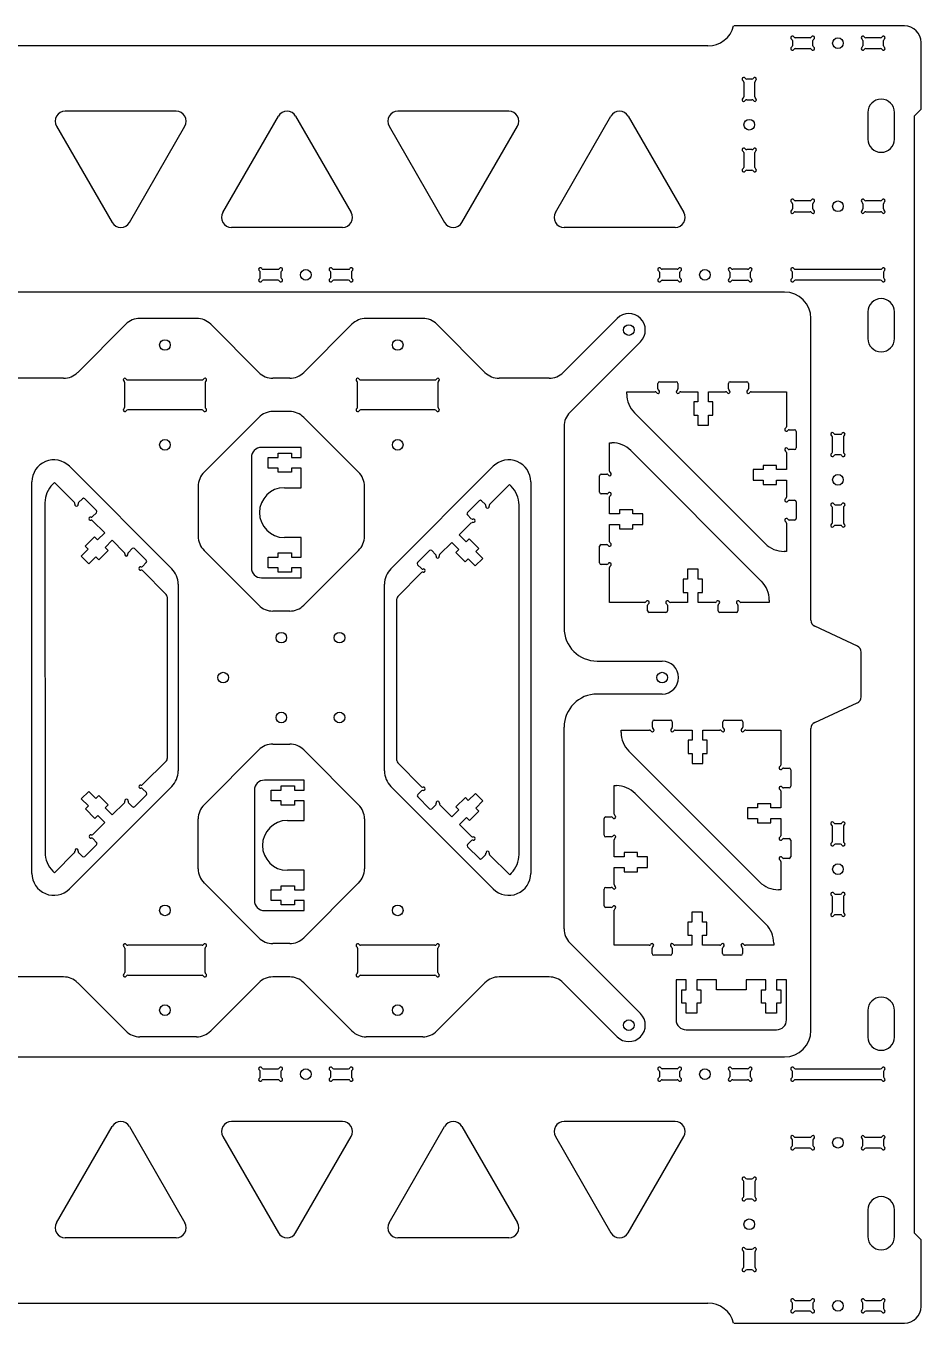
# Model space of a CAD drawing. Extents: x 223 to 1017, y 363 to 753.
# Drawn here: x 747.5 to 1016.7, y 362.9 to 752.9 of the extents above; entities that cross this region are included whole.
import ezdxf

# ---------------------------------------------------------------- set-up
doc = ezdxf.new("R2010")
doc.units = 0
doc.header["$MEASUREMENT"] = 0
doc.layers.add('PRINCIPAL', color=7, linetype='Continuous')

msp = doc.modelspace()

# ---------------------------------------------------------------- linework, layer by layer
at = {"layer": 'PRINCIPAL', "linetype": 'Continuous'}
for p, q in [((1011.66, 752.93), (960.31, 752.93)), ((983.29, 749.4), (978.82, 749.4)), ((1004.49, 749.4), (1000.02, 749.4)), ((952.56, 746.93), (669.4, 746.93)), ((977.96, 748.53), (977.96, 746.96)), ((978.82, 746.1), (983.29, 746.1)), ((984.16, 746.96), (984.16, 748.53)), ((999.16, 748.53), (999.16, 746.96)), ((1000.02, 746.1), (1004.49, 746.1)), ((1005.36, 746.96), (1005.36, 748.53)), ((1016.66, 727.93), (1016.66, 747.93)), ((963.36, 736.06), (963.36, 731.59)), ((965.8, 736.93), (964.23, 736.93)), ((966.66, 731.59), (966.66, 736.06)), ((964.23, 730.73), (965.8, 730.73)), ((792.7, 727.28), (759.3, 727.28)), ((806.7, 696.86), (823.4, 725.78)), ((828.59, 725.78), (845.29, 696.86)), ((892.7, 727.28), (859.3, 727.28)), ((906.7, 696.86), (923.4, 725.78)), ((928.59, 725.78), (945.29, 696.86)), ((1000.66, 726.93), (1000.66, 718.93)), ((1008.66, 718.93), (1008.66, 726.93)), ((1014.66, 725.93), (1016.66, 727.93)), ((1014.66, 389.93), (1014.66, 725.93)), ((756.7, 722.78), (773.4, 693.86)), ((778.59, 693.86), (795.3, 722.78)), ((856.7, 722.78), (873.4, 693.86)), ((878.59, 693.86), (895.3, 722.78)), ((963.36, 714.86), (963.36, 710.39)), ((965.8, 715.73), (964.23, 715.73)), ((966.66, 710.39), (966.66, 714.86)), ((964.23, 709.53), (965.8, 709.53)), ((977.96, 699.49), (977.96, 697.92)), ((983.29, 700.36), (978.82, 700.36)), ((984.16, 697.92), (984.16, 699.49)), ((999.16, 699.49), (999.16, 697.92)), ((1004.49, 700.36), (1000.02, 700.36)), ((1005.36, 697.92), (1005.36, 699.49)), ((978.82, 697.06), (983.29, 697.06)), ((1000.02, 697.06), (1004.49, 697.06)), ((842.7, 692.36), (809.29, 692.36)), ((942.7, 692.36), (909.29, 692.36)), ((817.96, 677.32), (817.96, 678.89)), ((818.82, 679.75), (823.29, 679.75)), ((824.16, 678.89), (824.16, 677.32)), ((839.16, 677.32), (839.16, 678.89)), ((840.02, 679.75), (844.49, 679.75)), ((845.36, 678.89), (845.36, 677.32)), ((937.96, 678.89), (937.96, 677.32)), ((943.29, 679.75), (938.82, 679.75)), ((944.16, 677.32), (944.16, 678.89)), ((959.16, 678.89), (959.16, 677.32)), ((964.49, 679.75), (960.02, 679.75)), ((965.36, 677.32), (965.36, 678.89)), ((977.96, 677.32), (977.96, 678.89)), ((978.82, 679.75), (1004.49, 679.75)), ((1005.36, 678.89), (1005.36, 677.32)), ((823.29, 676.45), (818.82, 676.45)), ((844.49, 676.45), (840.02, 676.45)), ((938.82, 676.45), (943.29, 676.45)), ((960.02, 676.45), (964.49, 676.45)), ((1004.49, 676.45), (978.82, 676.45)), ((975.55, 672.93), (704.66, 672.93)), ((1000.66, 666.93), (1000.66, 658.93)), ((1008.66, 658.93), (1008.66, 666.93)), ((777.53, 663.24), (763.05, 648.75)), ((798.8, 665), (781.77, 665)), ((817.53, 648.75), (803.05, 663.24)), ((845.53, 663.24), (831.05, 648.75)), ((866.8, 665), (849.77, 665)), ((885.53, 648.75), (871.05, 663.24)), ((909.05, 648.75), (925.29, 665)), ((983.53, 574.26), (983.53, 664.93)), ((932.29, 658), (911.05, 636.75)), ((758.8, 647), (743.77, 647)), ((777.24, 638.36), (777.24, 645.63)), ((778.1, 646.5), (800.47, 646.5)), ((801.34, 645.63), (801.34, 638.36)), ((826.8, 647), (821.77, 647)), ((847.24, 638.36), (847.24, 645.63)), ((848.1, 646.5), (870.47, 646.5)), ((871.34, 645.63), (871.34, 638.36)), ((904.8, 647), (889.77, 647)), ((937.55, 643.81), (937.55, 645.44)), ((938.05, 645.94), (943.05, 645.94)), ((943.55, 645.44), (943.55, 643.81)), ((958.75, 643.81), (958.75, 645.44)), ((959.25, 645.94), (964.25, 645.94)), ((964.75, 645.44), (964.75, 643.81)), ((928.15, 642.25), (928.15, 642.94)), ((928.15, 642.94), (936.69, 642.94)), ((944.42, 642.94), (949.55, 642.94)), ((949.55, 639.94), (948.28, 639.94)), ((948.28, 639.94), (948.28, 635.94)), ((949.55, 642.94), (949.55, 639.94)), ((952.75, 639.94), (952.75, 642.94)), ((952.75, 642.94), (957.89, 642.94)), ((954.03, 639.94), (952.75, 639.94)), ((954.03, 635.94), (954.03, 639.94)), ((965.62, 642.94), (976.15, 642.94)), ((976.15, 642.94), (976.15, 632.41)), ((800.47, 637.5), (778.1, 637.5)), ((826.8, 637), (821.77, 637)), ((870.47, 637.5), (848.1, 637.5)), ((969.81, 597.28), (930.5, 636.6)), ((948.28, 635.94), (949.55, 635.94)), ((949.55, 635.94), (949.55, 632.94)), ((952.75, 632.94), (952.75, 635.94)), ((952.75, 635.94), (954.03, 635.94)), ((817.53, 635.24), (801.05, 618.75)), ((847.53, 618.75), (831.05, 635.24)), ((909.29, 632.51), (909.29, 571.95)), ((949.55, 632.94), (952.75, 632.94)), ((977.02, 631.54), (978.65, 631.54)), ((979.15, 631.04), (979.15, 626.04)), ((990.01, 624.82), (990.01, 629.29)), ((990.87, 630.15), (992.44, 630.15)), ((993.31, 629.29), (993.31, 624.82)), ((830.3, 626.2), (818.29, 626.2)), ((823.3, 623.2), (823.3, 624.47)), ((823.3, 624.47), (827.3, 624.47)), ((827.3, 624.47), (827.3, 623.2)), ((830.3, 623.2), (830.3, 626.2)), ((923.01, 619.06), (923.01, 627.6)), ((923.01, 627.6), (923.7, 627.6)), ((929.36, 625.26), (968.67, 585.94)), ((976.15, 624.67), (976.15, 619.54)), ((978.65, 625.54), (977.02, 625.54)), ((760.56, 620.53), (791.36, 589.73)), ((815.29, 623.2), (815.29, 590)), ((820.3, 620), (820.3, 623.2)), ((820.3, 623.2), (823.3, 623.2)), ((827.3, 623.2), (830.3, 623.2)), ((857.22, 589.73), (888.02, 620.53)), ((973.15, 620.81), (969.15, 620.81)), ((969.15, 620.81), (969.15, 619.54)), ((973.15, 619.54), (973.15, 620.81)), ((992.44, 623.95), (990.87, 623.95)), ((823.3, 620), (820.3, 620)), ((823.3, 618.72), (823.3, 620)), ((827.3, 618.72), (823.3, 618.72)), ((830.3, 620), (827.3, 620)), ((827.3, 620), (827.3, 618.72)), ((830.3, 614.1), (830.3, 620)), ((920.01, 612.7), (920.01, 617.7)), ((920.51, 618.2), (922.15, 618.2)), ((969.15, 619.54), (966.15, 619.54)), ((966.15, 619.54), (966.15, 616.34)), ((966.15, 616.34), (969.15, 616.34)), ((969.15, 616.34), (969.15, 615.06)), ((976.15, 619.54), (973.15, 619.54)), ((973.15, 615.06), (973.15, 616.34)), ((973.15, 616.34), (976.15, 616.34)), ((976.15, 616.34), (976.15, 611.21)), ((749.29, 498.13), (749.29, 615.86)), ((755.56, 615.18), (756.04, 615.67)), ((756.04, 615.67), (762.08, 609.63)), ((799.29, 614.51), (799.29, 599.48)), ((825.2, 614.1), (830.3, 614.1)), ((849.29, 599.48), (849.29, 614.51)), ((886.89, 609.01), (892.93, 615.05)), ((892.93, 615.05), (893.41, 614.56)), ((899.29, 615.86), (899.29, 498.13)), ((969.15, 615.06), (973.15, 615.06)), ((763.3, 609.63), (764.46, 610.79)), ((765.16, 610.79), (768.7, 607.25)), ((880.27, 606.63), (883.8, 610.17)), ((884.51, 610.17), (885.67, 609.01)), ((922.15, 612.2), (920.51, 612.2)), ((923.01, 606.2), (923.01, 611.33)), ((977.02, 610.34), (978.65, 610.34)), ((979.15, 609.84), (979.15, 604.84)), ((990.87, 608.95), (992.44, 608.95)), ((768.7, 606.55), (767.54, 605.39)), ((881.42, 604.77), (880.27, 605.92)), ((926.01, 606.2), (923.01, 606.2)), ((930.01, 607.47), (926.01, 607.47)), ((926.01, 607.47), (926.01, 606.2)), ((930.01, 606.2), (930.01, 607.47)), ((933.01, 606.2), (930.01, 606.2)), ((933.01, 603), (933.01, 606.2)), ((990.01, 603.62), (990.01, 608.09)), ((993.31, 608.09), (993.31, 603.62)), ((767.54, 604.17), (771.17, 600.54)), ((877.79, 599.91), (881.42, 603.54)), ((923.01, 597.86), (923.01, 603)), ((923.01, 603), (926.01, 603)), ((926.01, 603), (926.01, 601.72)), ((926.01, 601.72), (930.01, 601.72)), ((930.01, 601.72), (930.01, 603)), ((930.01, 603), (933.01, 603)), ((976.15, 603.47), (976.15, 594.94)), ((978.65, 604.34), (977.02, 604.34)), ((992.44, 602.75), (990.87, 602.75)), ((768.15, 599.32), (765.32, 596.49)), ((769.05, 598.41), (768.15, 599.32)), ((771.17, 600.54), (769.05, 598.41)), ((771.32, 596.15), (773.44, 598.27)), ((773.44, 598.27), (777.07, 594.64)), ((830.3, 599.1), (825.2, 599.1)), ((830.3, 593.2), (830.3, 599.1)), ((871.9, 594.02), (875.53, 597.65)), ((875.53, 597.65), (877.65, 595.53)), ((879.92, 597.79), (877.79, 599.91)), ((880.82, 598.69), (879.92, 597.79)), ((883.65, 595.86), (880.82, 598.69)), ((920.51, 597), (922.15, 597)), ((766.23, 595.59), (764.1, 593.46)), ((764.1, 593.46), (766.37, 591.2)), ((765.32, 596.49), (766.23, 595.59)), ((766.37, 591.2), (768.49, 593.32)), ((768.49, 593.32), (769.39, 592.42)), ((769.39, 592.42), (772.22, 595.25)), ((772.22, 595.25), (771.32, 596.15)), ((778.29, 594.64), (779.45, 595.8)), ((780.16, 595.8), (783.69, 592.26)), ((817.53, 578.75), (801.05, 595.24)), ((820.3, 590), (820.3, 593.2)), ((820.3, 593.2), (823.3, 593.2)), ((823.3, 593.2), (823.3, 594.47)), ((823.3, 594.47), (827.3, 594.47)), ((827.3, 594.47), (827.3, 593.2)), ((827.3, 593.2), (830.3, 593.2)), ((847.53, 595.24), (831.05, 578.75)), ((865.28, 591.64), (868.81, 595.18)), ((869.52, 595.18), (870.68, 594.02)), ((877.65, 595.53), (876.75, 594.63)), ((876.75, 594.63), (879.58, 591.8)), ((882.6, 590.58), (884.87, 592.84)), ((882.74, 594.96), (883.65, 595.86)), ((884.87, 592.84), (882.74, 594.96)), ((920.01, 591.5), (920.01, 596.5)), ((976.15, 594.94), (975.47, 594.94)), ((783.69, 591.56), (782.54, 590.4)), ((782.54, 589.18), (789.7, 582.01)), ((823.3, 590), (820.3, 590)), ((823.3, 588.72), (823.3, 590)), ((830.3, 590), (827.3, 590)), ((827.3, 590), (827.3, 588.72)), ((830.3, 587), (830.3, 590)), ((866.43, 589.78), (865.28, 590.93)), ((879.58, 591.8), (880.48, 592.7)), ((880.48, 592.7), (882.6, 590.58)), ((922.15, 591), (920.51, 591)), ((923.01, 579.6), (923.01, 590.13)), ((949.61, 589.6), (946.41, 589.6)), ((946.41, 589.6), (946.41, 586.6)), ((949.61, 586.6), (949.61, 589.6)), ((793.29, 585.06), (793.29, 528.93)), ((818.29, 587), (830.3, 587)), ((827.3, 588.72), (823.3, 588.72)), ((855.29, 528.93), (855.29, 585.06)), ((859.29, 581.41), (866.43, 588.55)), ((946.41, 586.6), (945.14, 586.6)), ((945.14, 586.6), (945.14, 582.6)), ((950.89, 586.6), (949.61, 586.6)), ((950.89, 582.6), (950.89, 586.6)), ((945.14, 582.6), (946.41, 582.6)), ((946.41, 582.6), (946.41, 579.6)), ((949.61, 579.6), (949.61, 582.6)), ((949.61, 582.6), (950.89, 582.6)), ((933.55, 579.6), (923.01, 579.6)), ((934.41, 577.1), (934.41, 578.73)), ((940.41, 578.73), (940.41, 577.1)), ((946.41, 579.6), (941.28, 579.6)), ((954.75, 579.6), (949.61, 579.6)), ((955.61, 577.1), (955.61, 578.73)), ((961.61, 578.73), (961.61, 577.1)), ((971.01, 579.6), (962.48, 579.6)), ((971.01, 580.29), (971.01, 579.6)), ((826.8, 577), (821.77, 577)), ((939.91, 576.6), (934.91, 576.6)), ((961.11, 576.6), (956.11, 576.6)), ((997.5, 566.47), (984.69, 572.44)), ((919.29, 561.95), (938.79, 561.95)), ((998.66, 551.21), (998.66, 564.65)), ((938.79, 552.05), (919.29, 552.05)), ((984.7, 543.52), (997.49, 549.39)), ((935.86, 542.07), (935.86, 543.71)), ((936.36, 544.21), (941.36, 544.21)), ((941.86, 543.71), (941.86, 542.07)), ((957.06, 542.07), (957.06, 543.71)), ((957.56, 544.21), (962.56, 544.21)), ((963.06, 543.71), (963.06, 542.07)), ((926.46, 540.52), (926.46, 541.21)), ((926.46, 541.21), (934.99, 541.21)), ((942.73, 541.21), (947.86, 541.21)), ((947.86, 538.21), (946.58, 538.21)), ((946.58, 538.21), (946.58, 534.21)), ((947.86, 541.21), (947.86, 538.21)), ((951.06, 538.21), (951.06, 541.21)), ((951.06, 541.21), (956.19, 541.21)), ((952.33, 538.21), (951.06, 538.21)), ((952.33, 534.21), (952.33, 538.21)), ((963.93, 541.21), (974.46, 541.21)), ((974.46, 541.21), (974.46, 530.67)), ((983.53, 450.93), (983.53, 541.7)), ((801.05, 518.75), (817.53, 535.24)), ((821.77, 537), (826.8, 537)), ((831.05, 535.24), (847.53, 518.75)), ((968.12, 495.55), (928.8, 534.86)), ((789.72, 531.96), (782.57, 524.82)), ((866.47, 524.19), (859.3, 531.36)), ((946.58, 534.21), (947.86, 534.21)), ((947.86, 534.21), (947.86, 531.21)), ((947.86, 531.21), (951.06, 531.21)), ((951.06, 531.21), (951.06, 534.21)), ((951.06, 534.21), (952.33, 534.21)), ((975.33, 529.81), (976.96, 529.81)), ((977.46, 529.31), (977.46, 524.31)), ((791.36, 524.26), (760.56, 493.46)), ((766.4, 522.79), (764.14, 520.53)), ((768.52, 520.67), (766.4, 522.79)), ((782.57, 523.59), (783.73, 522.44)), ((816.19, 523.15), (816.19, 489.95)), ((831.2, 526.15), (819.19, 526.15)), ((821.2, 519.95), (821.2, 523.15)), ((821.2, 523.15), (824.2, 523.15)), ((824.2, 523.15), (824.2, 524.42)), ((824.2, 524.42), (828.2, 524.42)), ((828.2, 524.42), (828.2, 523.15)), ((828.2, 523.15), (831.2, 523.15)), ((831.2, 523.15), (831.2, 526.15)), ((888.02, 493.46), (857.22, 524.26)), ((865.31, 521.81), (866.47, 522.97)), ((924.37, 515.97), (924.37, 524.51)), ((924.37, 524.51), (925.06, 524.51)), ((974.46, 522.94), (974.46, 517.81)), ((976.96, 523.81), (975.33, 523.81)), ((764.14, 520.53), (766.26, 518.41)), ((769.42, 521.57), (768.52, 520.67)), ((772.25, 518.74), (769.42, 521.57)), ((771.35, 517.84), (772.25, 518.74)), ((777.1, 519.35), (773.47, 515.72)), ((779.48, 518.19), (778.33, 519.35)), ((783.73, 521.73), (780.19, 518.19)), ((824.2, 519.95), (821.2, 519.95)), ((824.2, 518.67), (824.2, 519.95)), ((831.2, 519.95), (828.2, 519.95)), ((828.2, 519.95), (828.2, 518.67)), ((831.2, 514.05), (831.2, 519.95)), ((868.85, 517.57), (865.31, 521.11)), ((870.71, 518.73), (869.56, 517.57)), ((875.57, 515.1), (871.94, 518.73)), ((879.62, 520.95), (876.79, 518.12)), ((880.52, 520.05), (879.62, 520.95)), ((882.64, 522.17), (880.52, 520.05)), ((884.9, 519.9), (882.64, 522.17)), ((882.78, 517.78), (884.9, 519.9)), ((930.71, 522.17), (970.03, 482.85)), ((971.46, 519.08), (967.46, 519.08)), ((967.46, 519.08), (967.46, 517.81)), ((971.46, 517.81), (971.46, 519.08)), ((766.26, 518.41), (765.36, 517.5)), ((765.36, 517.5), (768.19, 514.68)), ((768.19, 514.68), (769.09, 515.58)), ((769.09, 515.58), (771.21, 513.46)), ((773.47, 515.72), (771.35, 517.84)), ((828.2, 518.67), (824.2, 518.67)), ((877.69, 517.22), (875.57, 515.1)), ((876.79, 518.12), (877.69, 517.22)), ((877.83, 512.83), (879.95, 514.95)), ((879.95, 514.95), (880.85, 514.05)), ((880.85, 514.05), (883.68, 516.88)), ((883.68, 516.88), (882.78, 517.78)), ((921.87, 515.11), (923.5, 515.11)), ((967.46, 517.81), (964.46, 517.81)), ((964.46, 517.81), (964.46, 514.61)), ((974.46, 517.81), (971.46, 517.81)), ((771.21, 513.46), (767.58, 509.83)), ((799.29, 499.48), (799.29, 514.51)), ((826.1, 514.05), (831.2, 514.05)), ((849.29, 514.51), (849.29, 499.48)), ((881.46, 509.2), (877.83, 512.83)), ((921.37, 509.61), (921.37, 514.61)), ((964.46, 514.61), (967.46, 514.61)), ((967.46, 514.61), (967.46, 513.33)), ((967.46, 513.33), (971.46, 513.33)), ((971.46, 513.33), (971.46, 514.61)), ((971.46, 514.61), (974.46, 514.61)), ((974.46, 514.61), (974.46, 509.47)), ((990.01, 507.77), (990.01, 512.24)), ((990.87, 513.1), (992.44, 513.1)), ((993.31, 512.24), (993.31, 507.77)), ((767.58, 508.6), (768.74, 507.45)), ((880.3, 506.82), (881.46, 507.98)), ((923.5, 509.11), (921.87, 509.11)), ((924.37, 503.11), (924.37, 508.24)), ((975.33, 508.61), (976.96, 508.61)), ((977.46, 508.11), (977.46, 503.11)), ((762.11, 504.36), (756.08, 498.32)), ((764.49, 503.2), (763.34, 504.36)), ((768.74, 506.74), (765.2, 503.2)), ((883.84, 502.58), (880.3, 506.12)), ((885.7, 503.74), (884.55, 502.58)), ((892.96, 497.7), (886.93, 503.74)), ((927.37, 503.11), (924.37, 503.11)), ((931.37, 504.38), (927.37, 504.38)), ((927.37, 504.38), (927.37, 503.11)), ((931.37, 503.11), (931.37, 504.38)), ((934.37, 503.11), (931.37, 503.11)), ((934.37, 499.91), (934.37, 503.11)), ((992.44, 506.9), (990.87, 506.9)), ((924.37, 494.77), (924.37, 499.91)), ((924.37, 499.91), (927.37, 499.91)), ((927.37, 499.91), (927.37, 498.63)), ((931.37, 498.63), (931.37, 499.91)), ((931.37, 499.91), (934.37, 499.91)), ((974.46, 501.74), (974.46, 493.21)), ((976.96, 502.61), (975.33, 502.61)), ((756.08, 498.32), (755.59, 498.81)), ((831.2, 499.05), (826.1, 499.05)), ((831.2, 493.15), (831.2, 499.05)), ((893.45, 498.19), (892.96, 497.7)), ((927.37, 498.63), (931.37, 498.63)), ((817.53, 478.75), (801.05, 495.24)), ((821.2, 489.95), (821.2, 493.15)), ((821.2, 493.15), (824.2, 493.15)), ((824.2, 493.15), (824.2, 494.42)), ((824.2, 494.42), (828.2, 494.42)), ((828.2, 494.42), (828.2, 493.15)), ((828.2, 493.15), (831.2, 493.15)), ((847.53, 495.24), (831.05, 478.75)), ((921.37, 488.41), (921.37, 493.41)), ((921.87, 493.91), (923.5, 493.91)), ((974.46, 493.21), (973.77, 493.21)), ((990.87, 491.9), (992.44, 491.9)), ((824.2, 489.95), (821.2, 489.95)), ((824.2, 488.67), (824.2, 489.95)), ((828.2, 488.67), (824.2, 488.67)), ((831.2, 489.95), (828.2, 489.95)), ((828.2, 489.95), (828.2, 488.67)), ((831.2, 486.95), (831.2, 489.95)), ((923.5, 487.91), (921.87, 487.91)), ((990.01, 486.57), (990.01, 491.04)), ((993.31, 491.04), (993.31, 486.57)), ((819.19, 486.95), (831.2, 486.95)), ((924.37, 476.51), (924.37, 487.04)), ((950.97, 486.51), (947.77, 486.51)), ((947.77, 486.51), (947.77, 483.51)), ((950.97, 483.51), (950.97, 486.51)), ((992.44, 485.7), (990.87, 485.7)), ((947.77, 483.51), (946.49, 483.51)), ((946.49, 483.51), (946.49, 479.51)), ((952.24, 483.51), (950.97, 483.51)), ((952.24, 479.51), (952.24, 483.51)), ((800.47, 476.5), (778.1, 476.5)), ((826.8, 477), (821.77, 477)), ((870.47, 476.5), (848.1, 476.5)), ((911.05, 477.24), (932.29, 456)), ((934.9, 476.51), (924.37, 476.51)), ((947.77, 476.51), (942.64, 476.51)), ((946.49, 479.51), (947.77, 479.51)), ((947.77, 479.51), (947.77, 476.51)), ((950.97, 476.51), (950.97, 479.51)), ((950.97, 479.51), (952.24, 479.51)), ((956.1, 476.51), (950.97, 476.51)), ((972.37, 476.51), (963.84, 476.51)), ((972.37, 477.19), (972.37, 476.51)), ((777.24, 475.63), (777.24, 468.36)), ((801.34, 468.36), (801.34, 475.63)), ((847.24, 475.63), (847.24, 468.36)), ((871.34, 468.36), (871.34, 475.63)), ((935.77, 474.01), (935.77, 475.64)), ((941.27, 473.51), (936.27, 473.51)), ((941.77, 475.64), (941.77, 474.01)), ((956.97, 474.01), (956.97, 475.64)), ((962.47, 473.51), (957.47, 473.51)), ((962.97, 475.64), (962.97, 474.01)), ((758.8, 467), (743.77, 467)), ((777.53, 450.75), (763.05, 465.24)), ((778.1, 467.5), (800.47, 467.5)), ((817.53, 465.24), (803.05, 450.75)), ((826.8, 467), (821.77, 467)), ((845.53, 450.75), (831.05, 465.24)), ((848.1, 467.5), (870.47, 467.5)), ((885.53, 465.24), (871.05, 450.75)), ((904.8, 467), (889.77, 467)), ((925.29, 449), (909.05, 465.24)), ((946, 466.12), (943, 466.12)), ((943, 466.12), (943, 454.11)), ((946, 463.12), (946, 466.12)), ((955.1, 466.12), (949.2, 466.12)), ((949.2, 466.12), (949.2, 463.12)), ((955.1, 463.12), (955.1, 466.12)), ((970, 466.12), (964.1, 466.12)), ((964.1, 466.12), (964.1, 463.12)), ((970, 463.12), (970, 466.12)), ((976.2, 466.12), (973.2, 466.12)), ((973.2, 466.12), (973.2, 463.12)), ((976.2, 454.11), (976.2, 466.12)), ((944.72, 459.12), (944.72, 463.12)), ((944.72, 463.12), (946, 463.12)), ((949.2, 463.12), (950.47, 463.12)), ((950.47, 463.12), (950.47, 459.12)), ((964.1, 463.12), (955.1, 463.12)), ((968.72, 459.12), (968.72, 463.12)), ((968.72, 463.12), (970, 463.12)), ((973.2, 463.12), (974.47, 463.12)), ((974.47, 463.12), (974.47, 459.12)), ((946, 459.12), (944.72, 459.12)), ((946, 456.12), (946, 459.12)), ((950.47, 459.12), (949.2, 459.12)), ((949.2, 459.12), (949.2, 456.12)), ((970, 459.12), (968.72, 459.12)), ((970, 456.12), (970, 459.12)), ((974.47, 459.12), (973.2, 459.12)), ((973.2, 459.12), (973.2, 456.12)), ((1000.66, 456.93), (1000.66, 448.93)), ((1008.66, 448.93), (1008.66, 456.93)), ((949.2, 456.12), (946, 456.12)), ((973.2, 456.12), (970, 456.12)), ((798.8, 449), (781.77, 449)), ((866.8, 449), (849.77, 449)), ((946, 451.11), (973.2, 451.11)), ((704.66, 442.93), (975.55, 442.93)), ((817.96, 436.97), (817.96, 438.54)), ((818.82, 439.4), (823.29, 439.4)), ((824.16, 438.54), (824.16, 436.97)), ((839.16, 436.97), (839.16, 438.54)), ((840.02, 439.4), (844.49, 439.4)), ((845.36, 438.54), (845.36, 436.97)), ((937.96, 438.54), (937.96, 436.97)), ((943.29, 439.4), (938.82, 439.4)), ((944.16, 436.97), (944.16, 438.54)), ((959.16, 438.54), (959.16, 436.97)), ((964.49, 439.4), (960.02, 439.4)), ((965.36, 436.97), (965.36, 438.54)), ((977.96, 436.97), (977.96, 438.54)), ((978.82, 439.4), (1004.49, 439.4)), ((1005.36, 438.54), (1005.36, 436.97)), ((823.29, 436.1), (818.82, 436.1)), ((844.49, 436.1), (840.02, 436.1)), ((938.82, 436.1), (943.29, 436.1)), ((960.02, 436.1), (964.49, 436.1)), ((1004.49, 436.1), (978.82, 436.1)), ((756.7, 393.07), (773.4, 422)), ((778.59, 422), (795.3, 393.07)), ((842.7, 423.5), (809.29, 423.5)), ((856.7, 393.07), (873.4, 422)), ((878.59, 422), (895.3, 393.07)), ((942.7, 423.5), (909.29, 423.5)), ((806.7, 419), (823.4, 390.07)), ((828.59, 390.07), (845.29, 419)), ((906.7, 419), (923.4, 390.07)), ((928.59, 390.07), (945.29, 419)), ((977.96, 416.36), (977.96, 417.93)), ((978.82, 418.8), (983.29, 418.8)), ((984.16, 417.93), (984.16, 416.36)), ((999.16, 416.36), (999.16, 417.93)), ((1000.02, 418.8), (1004.49, 418.8)), ((1005.36, 417.93), (1005.36, 416.36)), ((983.29, 415.5), (978.82, 415.5)), ((1004.49, 415.5), (1000.02, 415.5)), ((964.23, 406.33), (965.8, 406.33)), ((963.36, 400.99), (963.36, 405.46)), ((966.66, 405.46), (966.66, 400.99)), ((965.8, 400.13), (964.23, 400.13)), ((1000.66, 396.93), (1000.66, 388.93)), ((1008.66, 388.93), (1008.66, 396.93)), ((792.7, 388.57), (759.3, 388.57)), ((892.7, 388.57), (859.3, 388.57)), ((1016.66, 387.93), (1014.66, 389.93)), ((1016.66, 367.93), (1016.66, 387.93)), ((963.36, 379.79), (963.36, 384.26)), ((964.23, 385.13), (965.8, 385.13)), ((966.66, 384.26), (966.66, 379.79)), ((965.8, 378.93), (964.23, 378.93)), ((669.4, 368.93), (952.56, 368.93)), ((977.96, 367.32), (977.96, 368.89)), ((978.82, 369.76), (983.29, 369.76)), ((984.16, 368.89), (984.16, 367.32)), ((999.16, 367.32), (999.16, 368.89)), ((1000.02, 369.76), (1004.49, 369.76)), ((1005.36, 368.89), (1005.36, 367.32)), ((960.31, 362.93), (1011.66, 362.93)), ((983.29, 366.46), (978.82, 366.46)), ((1004.49, 366.46), (1000.02, 366.46))]:
    msp.add_line(p, q, dxfattribs=at)
at = {"layer": 'PRINCIPAL', "linetype": 'ByBlock'}
for p, q in [((753.21, 609.53), (753.25, 504.47)), ((895.79, 503.84), (895.76, 608.9)), ((789.99, 581.33), (790.01, 532.69)), ((859.01, 532.04), (859, 580.68)), ((909.29, 481.48), (909.29, 542.05))]:
    msp.add_line(p, q, dxfattribs=at)
at = {"layer": 'PRINCIPAL', "linetype": 'Continuous'}
for centre in [(991.66, 747.75), (965.01, 723.23), (991.66, 698.71), (831.66, 678.1), (951.66, 678.1), (928.79, 661.5), (789.29, 657), (859.29, 657), (789.29, 627), (859.29, 627), (991.66, 616.45), (824.29, 569), (841.79, 569), (806.79, 557), (938.79, 557), (824.29, 545), (841.79, 545), (991.66, 499.4), (789.29, 487), (859.29, 487), (789.29, 457), (859.29, 457), (928.79, 452.5), (831.66, 437.75), (951.66, 437.75), (991.66, 417.15), (965.01, 392.63), (991.66, 368.11)]:
    msp.add_circle(centre, 1.6, dxfattribs=at)
for centre, radius, start, end in [((952.56, 754.93), 8, 270, 345.5224), ((1011.66, 747.93), 5, 360, 90), ((977.96, 749.4), 0.5, 30, 239.9998), ((977.46, 748.53), 0.5, 0, 59.9998), ((978.82, 749.9), 0.5, 210, 270), ((983.29, 749.9), 0.5, 270, 329.9998), ((984.16, 749.4), 0.5, 300, 149.9998), ((984.66, 748.53), 0.5, 120, 180), ((999.16, 749.4), 0.5, 30, 239.9998), ((998.66, 748.53), 0.5, 0, 59.9998), ((1000.02, 749.9), 0.5, 210, 270), ((1004.49, 749.9), 0.5, 270, 329.9998), ((1005.36, 749.4), 0.5, 300, 149.9998), ((1005.86, 748.53), 0.5, 120, 180), ((977.96, 746.1), 0.5, 120, 329.9998), ((977.46, 746.96), 0.5, 300, 0), ((978.82, 745.6), 0.5, 90, 149.9998), ((983.29, 745.6), 0.5, 30, 90), ((984.16, 746.1), 0.5, 210, 59.9998), ((984.66, 746.96), 0.5, 180, 239.9998), ((999.16, 746.1), 0.5, 120, 329.9998), ((998.66, 746.96), 0.5, 300, 0), ((1000.02, 745.6), 0.5, 90, 149.9998), ((1004.49, 745.6), 0.5, 30, 90), ((1005.36, 746.1), 0.5, 210, 59.9998), ((1005.86, 746.96), 0.5, 180, 239.9998), ((963.36, 736.93), 0.5, 30, 239.9998), ((964.23, 737.43), 0.5, 210, 270), ((965.8, 737.43), 0.5, 270, 329.9998), ((966.66, 736.93), 0.5, 300, 149.9998), ((962.86, 736.06), 0.5, 0, 59.9998), ((967.16, 736.06), 0.5, 120, 180), ((963.36, 730.73), 0.5, 120, 329.9998), ((962.86, 731.59), 0.5, 300, 0), ((964.23, 730.23), 0.5, 90, 149.9998), ((965.8, 730.23), 0.5, 30, 90), ((966.66, 730.73), 0.5, 210, 59.9998), ((967.16, 731.59), 0.5, 180, 239.9998), ((1004.66, 726.93), 4, 360, 180), ((759.3, 724.28), 3, 90, 210), ((792.7, 724.28), 3, 330, 90), ((826, 724.28), 3, 30, 150), ((859.3, 724.28), 3, 90, 210), ((892.7, 724.28), 3, 330, 90), ((926, 724.28), 3, 30, 150), ((1004.66, 718.93), 4, 180, 360), ((963.36, 715.73), 0.5, 30, 239.9998), ((962.86, 714.86), 0.5, 0, 59.9998), ((964.23, 716.23), 0.5, 210, 270), ((965.8, 716.23), 0.5, 270, 329.9998), ((966.66, 715.73), 0.5, 300, 149.9998), ((967.16, 714.86), 0.5, 120, 180), ((963.36, 709.53), 0.5, 120, 329.9998), ((962.86, 710.39), 0.5, 300, 0), ((966.66, 709.53), 0.5, 210, 59.9998), ((967.16, 710.39), 0.5, 180, 239.9998), ((964.23, 709.03), 0.5, 90, 149.9998), ((965.8, 709.03), 0.5, 30, 90), ((977.96, 700.36), 0.5, 30, 239.9998), ((977.46, 699.49), 0.5, 0, 59.9998), ((978.82, 700.86), 0.5, 210, 270), ((983.29, 700.86), 0.5, 270, 329.9998), ((984.16, 700.36), 0.5, 300, 149.9998), ((984.66, 699.49), 0.5, 120, 180), ((999.16, 700.36), 0.5, 30, 239.9998), ((998.66, 699.49), 0.5, 0, 59.9998), ((1000.02, 700.86), 0.5, 210, 270), ((1004.49, 700.86), 0.5, 270, 329.9998), ((1005.36, 700.36), 0.5, 300, 149.9998), ((1005.86, 699.49), 0.5, 120, 180), ((809.29, 695.36), 3, 150, 270), ((842.7, 695.36), 3, 270, 30), ((909.29, 695.36), 3, 150, 270), ((942.7, 695.36), 3, 270, 30), ((977.96, 697.06), 0.5, 120, 329.9998), ((977.46, 697.92), 0.5, 300, 0), ((978.82, 696.56), 0.5, 90, 149.9998), ((983.29, 696.56), 0.5, 30, 90), ((984.16, 697.06), 0.5, 210, 59.9998), ((984.66, 697.92), 0.5, 180, 239.9998), ((999.16, 697.06), 0.5, 120, 329.9998), ((998.66, 697.92), 0.5, 300, 0), ((1000.02, 696.56), 0.5, 90, 149.9998), ((1004.49, 696.56), 0.5, 30, 90), ((1005.36, 697.06), 0.5, 210, 59.9998), ((1005.86, 697.92), 0.5, 180, 239.9998), ((776, 695.36), 3, 210, 330), ((876, 695.36), 3, 210, 330), ((817.96, 679.75), 0.5, 30.0002, 240), ((817.46, 678.89), 0.5, 0, 60), ((818.82, 680.25), 0.5, 210.0002, 270), ((823.29, 680.25), 0.5, 270, 330), ((824.16, 679.75), 0.5, 300.0002, 150), ((824.66, 678.89), 0.5, 120.0002, 180), ((839.16, 679.75), 0.5, 30.0002, 240), ((838.66, 678.89), 0.5, 0, 60), ((840.02, 680.25), 0.5, 210.0002, 270), ((844.49, 680.25), 0.5, 270, 330), ((845.36, 679.75), 0.5, 300.0002, 150), ((845.86, 678.89), 0.5, 120.0002, 180), ((937.96, 679.75), 0.5, 30, 239.9998), ((937.46, 678.89), 0.5, 0, 59.9998), ((938.82, 680.25), 0.5, 210, 270), ((943.29, 680.25), 0.5, 270, 329.9998), ((944.16, 679.75), 0.5, 300, 149.9998), ((944.66, 678.89), 0.5, 120, 180), ((959.16, 679.75), 0.5, 30, 239.9998), ((958.66, 678.89), 0.5, 0, 59.9998), ((960.02, 680.25), 0.5, 210, 270), ((964.49, 680.25), 0.5, 270, 329.9998), ((965.36, 679.75), 0.5, 300, 149.9998), ((965.86, 678.89), 0.5, 120, 180), ((977.96, 679.75), 0.5, 30.0002, 240), ((977.46, 678.89), 0.5, 0, 60), ((978.82, 680.25), 0.5, 210.0002, 270), ((1004.49, 680.25), 0.5, 270, 330), ((1005.36, 679.75), 0.5, 300.0002, 150), ((1005.86, 678.89), 0.5, 120.0002, 180), ((817.96, 676.45), 0.5, 120.0002, 330), ((817.46, 677.32), 0.5, 300.0002, 0), ((818.82, 675.95), 0.5, 90, 150), ((823.29, 675.95), 0.5, 30.0002, 90), ((824.16, 676.45), 0.5, 210.0002, 60), ((824.66, 677.32), 0.5, 180, 240), ((839.16, 676.45), 0.5, 120.0002, 330), ((838.66, 677.32), 0.5, 300.0002, 0), ((840.02, 675.95), 0.5, 90, 150), ((844.49, 675.95), 0.5, 30.0002, 90), ((845.36, 676.45), 0.5, 210.0002, 60), ((845.86, 677.32), 0.5, 180, 240), ((937.96, 676.45), 0.5, 120, 329.9998), ((937.46, 677.32), 0.5, 300, 0), ((938.82, 675.95), 0.5, 90, 149.9998), ((943.29, 675.95), 0.5, 30, 90), ((944.16, 676.45), 0.5, 210, 59.9998), ((944.66, 677.32), 0.5, 180, 239.9998), ((959.16, 676.45), 0.5, 120, 329.9998), ((958.66, 677.32), 0.5, 300, 0), ((960.02, 675.95), 0.5, 90, 149.9998), ((964.49, 675.95), 0.5, 30, 90), ((965.36, 676.45), 0.5, 210, 59.9998), ((965.86, 677.32), 0.5, 180, 239.9998), ((977.96, 676.45), 0.5, 120.0002, 330), ((977.46, 677.32), 0.5, 300.0002, 0), ((978.82, 675.95), 0.5, 90, 150), ((1004.49, 675.95), 0.5, 30.0002, 90), ((1005.36, 676.45), 0.5, 210.0002, 60), ((1005.86, 677.32), 0.5, 180, 240), ((975.53, 664.93), 8, 359.9998, 89.8625), ((1004.66, 666.93), 4, 360, 180), ((781.77, 659), 6, 90, 134.9999), ((798.8, 659), 6, 45, 89.9999), ((849.77, 659), 6, 90, 134.9999), ((866.8, 659), 6, 45, 89.9999), ((928.79, 661.5), 4.95, 315.0001, 134.9999), ((1004.66, 658.93), 4, 180, 360), ((758.8, 653), 6, 269.9999, 314.9999), ((821.77, 653), 6, 225, 270), ((826.8, 653), 6, 270, 314.9999), ((889.77, 653), 6, 225, 270), ((904.8, 653), 6, 270, 315), ((777.24, 646.5), 0.5, 30.0002, 240), ((776.74, 645.63), 0.5, 360, 60), ((778.1, 647), 0.5, 210.0002, 270), ((800.47, 647), 0.5, 270, 329.9998), ((801.34, 646.5), 0.5, 300, 149.9998), ((801.84, 645.63), 0.5, 120, 180), ((847.24, 646.5), 0.5, 30.0002, 240), ((846.74, 645.63), 0.5, 360, 60), ((848.1, 647), 0.5, 210.0002, 270), ((870.47, 647), 0.5, 270, 329.9998), ((871.34, 646.5), 0.5, 300, 149.9998), ((871.84, 645.63), 0.5, 120, 180), ((938.05, 645.44), 0.5, 90, 180), ((938.05, 643.81), 0.5, 180, 240), ((943.05, 645.44), 0.5, 0, 90), ((943.05, 643.81), 0.5, 300.0002, 0), ((959.25, 645.44), 0.5, 90, 180), ((959.25, 643.81), 0.5, 180, 240), ((964.25, 645.44), 0.5, 0, 90), ((964.25, 643.81), 0.5, 300.0002, 0), ((936.15, 642.25), 8, 180, 225), ((936.69, 642.44), 0.5, 30.0002, 90), ((937.55, 642.94), 0.5, 210.0002, 60), ((943.55, 642.94), 0.5, 120.0002, 330), ((944.42, 642.44), 0.5, 90, 150), ((957.89, 642.44), 0.5, 30.0002, 90), ((958.75, 642.94), 0.5, 210.0002, 60), ((964.75, 642.94), 0.5, 120.0002, 330), ((965.62, 642.44), 0.5, 90, 150), ((777.24, 637.5), 0.5, 120.0002, 330), ((776.74, 638.36), 0.5, 300.0002, 360), ((778.1, 637), 0.5, 90, 150), ((800.47, 637), 0.5, 30, 90), ((801.34, 637.5), 0.5, 210, 59.9998), ((801.84, 638.36), 0.5, 180, 239.9998), ((821.77, 631), 6, 90, 135), ((826.8, 631), 6, 44.9999, 90), ((847.24, 637.5), 0.5, 120.0002, 330), ((846.74, 638.36), 0.5, 300.0002, 360), ((848.1, 637), 0.5, 90, 150), ((870.47, 637), 0.5, 30, 90), ((871.34, 637.5), 0.5, 210, 59.9998), ((871.84, 638.36), 0.5, 180, 239.9998), ((915.29, 632.51), 6, 135, 180), ((976.15, 631.54), 0.5, 120.0002, 330), ((975.65, 632.41), 0.5, 300.0002, 0), ((977.02, 631.04), 0.5, 90, 150), ((978.65, 631.04), 0.5, 0, 90), ((990.01, 630.15), 0.5, 30.0002, 240), ((989.51, 629.29), 0.5, 0, 60), ((990.87, 630.65), 0.5, 210.0002, 270), ((992.44, 630.65), 0.5, 270, 330), ((993.31, 630.15), 0.5, 300.0002, 150), ((993.81, 629.29), 0.5, 120.0002, 180), ((818.29, 623.2), 3, 90, 180), ((923.7, 619.6), 8, 45, 90), ((976.15, 625.54), 0.5, 30.0002, 240), ((975.65, 624.67), 0.5, 0, 60), ((977.02, 626.04), 0.5, 210.0002, 270), ((978.65, 626.04), 0.5, 270, 0), ((990.01, 623.95), 0.5, 120.0002, 330), ((989.51, 624.82), 0.5, 300.0002, 0), ((993.31, 623.95), 0.5, 210.0002, 60), ((993.81, 624.82), 0.5, 180, 240), ((755.89, 615.86), 6.6, 45, 180), ((892.69, 615.86), 6.6, 0, 135), ((990.87, 623.45), 0.5, 90, 150), ((992.44, 623.45), 0.5, 30.0002, 90), ((805.29, 614.51), 6, 135, 179.9999), ((843.29, 614.51), 6, 360, 45), ((920.51, 617.7), 0.5, 90, 180), ((922.15, 617.7), 0.5, 30.0002, 90), ((923.01, 618.2), 0.5, 210.0002, 60), ((923.51, 619.06), 0.5, 180, 240), ((761.21, 609.53), 8, 135, 180), ((825.2, 606.6), 7.5, 90, 270), ((887.76, 608.9), 8, 0, 45), ((920.51, 612.7), 0.5, 180, 270), ((922.15, 612.7), 0.5, 270, 330), ((923.01, 612.2), 0.5, 300.0002, 150), ((761.72, 609.28), 0.5, 345.0002, 45), ((762.69, 609.02), 0.5, 165.0002, 15), ((763.66, 609.28), 0.5, 135, 195), ((764.81, 610.44), 0.5, 45, 135), ((884.16, 609.81), 0.5, 45, 135), ((885.31, 608.66), 0.5, 345.0002, 45), ((886.28, 608.4), 0.5, 165.0002, 15), ((887.25, 608.66), 0.5, 135, 195), ((923.51, 611.33), 0.5, 120.0002, 180), ((976.15, 610.34), 0.5, 120.0002, 330), ((975.65, 611.21), 0.5, 300.0002, 0), ((977.02, 609.84), 0.5, 90, 150), ((978.65, 609.84), 0.5, 0, 90), ((990.01, 608.95), 0.5, 30.0002, 240), ((989.51, 608.09), 0.5, 0, 60), ((990.87, 609.45), 0.5, 210.0002, 270), ((992.44, 609.45), 0.5, 270, 330), ((993.31, 608.95), 0.5, 300.0002, 150), ((993.81, 608.09), 0.5, 120.0002, 180), ((766.93, 604.78), 0.5, 75.0002, 285), ((767.19, 605.74), 0.5, 255.0002, 315), ((768.35, 606.9), 0.5, 315, 45), ((880.62, 606.28), 0.5, 135, 225), ((881.78, 605.12), 0.5, 225, 285), ((882.04, 604.16), 0.5, 255.0002, 105), ((976.15, 604.34), 0.5, 30.0002, 240), ((977.02, 604.84), 0.5, 210.0002, 270), ((978.65, 604.84), 0.5, 270, 0), ((767.19, 603.81), 0.5, 45, 105), ((881.78, 603.19), 0.5, 75.0002, 135), ((975.65, 603.47), 0.5, 0, 60), ((990.01, 602.75), 0.5, 120.0002, 330), ((989.51, 603.62), 0.5, 300.0002, 0), ((990.87, 602.25), 0.5, 90, 150), ((992.44, 602.25), 0.5, 30.0002, 90), ((993.31, 602.75), 0.5, 210.0002, 60), ((993.81, 603.62), 0.5, 180, 240), ((805.29, 599.48), 6, 180, 225), ((843.29, 599.48), 6, 315, 0), ((920.51, 596.5), 0.5, 90, 180), ((922.15, 596.5), 0.5, 30.0002, 90), ((923.01, 597), 0.5, 210.0002, 60), ((923.51, 597.86), 0.5, 180, 240), ((975.47, 602.94), 8, 225, 270), ((776.71, 594.29), 0.5, 345.0002, 45), ((777.68, 594.03), 0.5, 165.0002, 15), ((778.65, 594.29), 0.5, 135, 195), ((779.8, 595.44), 0.5, 45, 135), ((869.17, 594.82), 0.5, 45, 135), ((870.32, 593.67), 0.5, 345.0002, 45), ((871.29, 593.41), 0.5, 165.0002, 15), ((872.26, 593.67), 0.5, 135, 195), ((781.92, 589.79), 0.5, 75.0002, 285), ((782.18, 590.75), 0.5, 255.0002, 315), ((782.18, 588.82), 0.5, 45, 105), ((783.34, 591.91), 0.5, 315, 45), ((786.69, 585.06), 6.6, 360, 45), ((818.29, 590), 3, 180, 270), ((861.89, 585.06), 6.6, 135, 180), ((865.63, 591.29), 0.5, 135, 225), ((866.79, 590.13), 0.5, 225, 285), ((867.05, 589.17), 0.5, 255.0002, 105), ((920.51, 591.5), 0.5, 180, 270), ((922.15, 591.5), 0.5, 270, 330), ((923.01, 591), 0.5, 300.0002, 150), ((923.51, 590.13), 0.5, 120.0002, 180), ((866.79, 588.2), 0.5, 75.0002, 135), ((963.01, 580.29), 8, 0, 45), ((821.77, 583), 6, 225, 270), ((826.8, 583), 6, 270, 315), ((933.55, 580.1), 0.5, 270, 330), ((934.41, 579.6), 0.5, 300.0002, 150), ((934.91, 578.73), 0.5, 120.0002, 180), ((940.41, 579.6), 0.5, 30.0002, 240), ((939.91, 578.73), 0.5, 0, 60), ((941.28, 580.1), 0.5, 210.0002, 270), ((954.75, 580.1), 0.5, 270, 330), ((955.61, 579.6), 0.5, 300.0002, 150), ((956.11, 578.73), 0.5, 120.0002, 180), ((961.61, 579.6), 0.5, 30.0002, 240), ((961.11, 578.73), 0.5, 0, 60), ((962.48, 580.1), 0.5, 210.0002, 270), ((934.91, 577.1), 0.5, 180, 270), ((939.91, 577.1), 0.5, 270, 0), ((956.11, 577.1), 0.5, 180, 270), ((961.11, 577.1), 0.5, 270, 0), ((985.53, 574.26), 2, 180, 244.9979), ((919.29, 571.95), 10, 180, 270), ((996.66, 564.65), 2, 0, 64.9979), ((938.79, 557), 4.95, 270.0001, 89.9999), ((996.66, 551.21), 2, 294.6694, 0), ((936.36, 543.71), 0.5, 90, 180), ((941.36, 543.71), 0.5, 0, 90), ((957.56, 543.71), 0.5, 90, 180), ((962.56, 543.71), 0.5, 0, 90), ((985.53, 541.7), 2, 114.6694, 180), ((934.46, 540.52), 8, 180, 225), ((934.99, 540.71), 0.5, 30.0002, 90), ((935.86, 541.21), 0.5, 210.0002, 60), ((936.36, 542.07), 0.5, 180, 240), ((941.86, 541.21), 0.5, 120.0002, 330), ((941.36, 542.07), 0.5, 300.0002, 0), ((942.73, 540.71), 0.5, 90, 150), ((956.19, 540.71), 0.5, 30.0002, 90), ((957.06, 541.21), 0.5, 210.0002, 60), ((957.56, 542.07), 0.5, 180, 240), ((963.06, 541.21), 0.5, 120.0002, 330), ((962.56, 542.07), 0.5, 300.0002, 0), ((963.93, 540.71), 0.5, 90, 150), ((821.77, 531), 6, 90, 135), ((826.8, 531), 6, 45, 90), ((973.96, 530.67), 0.5, 300.0002, 0), ((786.69, 528.93), 6.6, 315, 0), ((861.89, 528.93), 6.6, 180, 225), ((974.46, 529.81), 0.5, 120.0002, 330), ((975.33, 529.31), 0.5, 90, 150), ((976.96, 529.31), 0.5, 0, 90), ((781.96, 524.2), 0.5, 75.0002, 285), ((782.22, 525.17), 0.5, 255.0002, 315), ((782.22, 523.24), 0.5, 45, 105), ((819.19, 523.15), 3, 90, 180), ((866.82, 524.55), 0.5, 225, 285), ((866.82, 522.61), 0.5, 75.0002, 135), ((867.08, 523.58), 0.5, 255.0002, 105), ((925.06, 516.51), 8, 45, 90), ((974.46, 523.81), 0.5, 30.0002, 240), ((973.96, 522.94), 0.5, 0, 60), ((975.33, 524.31), 0.5, 210.0002, 270), ((976.96, 524.31), 0.5, 270, 0), ((776.75, 519.7), 0.5, 315, 15), ((777.72, 519.96), 0.5, 345.0002, 195), ((778.68, 519.7), 0.5, 165.0002, 225), ((783.37, 522.08), 0.5, 315, 45), ((805.29, 514.51), 6, 135, 180), ((843.29, 514.51), 6, 360, 45), ((865.67, 521.46), 0.5, 135, 225), ((870.36, 519.08), 0.5, 315, 15), ((871.32, 519.34), 0.5, 345.0002, 195), ((872.29, 519.08), 0.5, 165.0002, 225), ((779.84, 518.55), 0.5, 225, 315), ((869.2, 517.92), 0.5, 225, 315), ((921.87, 514.61), 0.5, 90, 180), ((923.5, 514.61), 0.5, 30.0002, 90), ((924.37, 515.11), 0.5, 210.0002, 60), ((924.87, 515.97), 0.5, 180, 240), ((826.1, 506.55), 7.5, 90, 270), ((990.01, 513.1), 0.5, 30.0002, 240), ((989.51, 512.24), 0.5, 0, 60), ((990.87, 513.6), 0.5, 210.0002, 270), ((992.44, 513.6), 0.5, 270, 330), ((993.31, 513.1), 0.5, 300.0002, 150), ((993.81, 512.24), 0.5, 120.0002, 180), ((766.97, 509.21), 0.5, 75.0002, 285), ((767.23, 510.18), 0.5, 255.0002, 315), ((767.23, 508.25), 0.5, 45, 105), ((768.38, 507.09), 0.5, 315, 45), ((881.81, 509.56), 0.5, 225, 285), ((881.81, 507.62), 0.5, 75.0002, 135), ((882.07, 508.59), 0.5, 255.0002, 105), ((921.87, 509.61), 0.5, 180, 270), ((923.5, 509.61), 0.5, 270, 330), ((924.37, 509.11), 0.5, 300.0002, 150), ((924.87, 508.24), 0.5, 120.0002, 180), ((974.46, 508.61), 0.5, 120.0002, 330), ((973.96, 509.47), 0.5, 300.0002, 0), ((975.33, 508.11), 0.5, 90, 150), ((976.96, 508.11), 0.5, 0, 90), ((990.01, 506.9), 0.5, 120.0002, 330), ((989.51, 507.77), 0.5, 300.0002, 0), ((993.31, 506.9), 0.5, 210.0002, 60), ((993.81, 507.77), 0.5, 180, 240), ((761.25, 504.47), 8, 180, 225), ((761.76, 504.71), 0.5, 315, 15), ((762.73, 504.97), 0.5, 345.0002, 195), ((763.69, 504.71), 0.5, 165.0002, 225), ((764.85, 503.56), 0.5, 225, 315), ((880.66, 506.47), 0.5, 135, 225), ((885.35, 504.09), 0.5, 315, 15), ((886.32, 504.35), 0.5, 345.0002, 195), ((887.28, 504.09), 0.5, 165.0002, 225), ((887.79, 503.84), 8, 315, 360), ((974.46, 502.61), 0.5, 30.0002, 240), ((976.96, 503.11), 0.5, 270, 0), ((990.87, 506.4), 0.5, 90, 150), ((992.44, 506.4), 0.5, 30.0002, 90), ((805.29, 499.48), 6, 180, 225), ((843.29, 499.48), 6, 315, 360), ((884.19, 502.93), 0.5, 225, 315), ((973.96, 501.74), 0.5, 0, 60), ((975.33, 503.11), 0.5, 210.0002, 270), ((755.89, 498.13), 6.6, 180, 315), ((892.69, 498.13), 6.6, 225, 360), ((973.77, 501.21), 8, 225, 270), ((921.87, 493.41), 0.5, 90, 180), ((923.5, 493.41), 0.5, 30.0002, 90), ((924.37, 493.91), 0.5, 210.0002, 60), ((924.87, 494.77), 0.5, 180, 240), ((990.01, 491.9), 0.5, 30.0002, 240), ((989.51, 491.04), 0.5, 0, 60), ((990.87, 492.4), 0.5, 210.0002, 270), ((992.44, 492.4), 0.5, 270, 330), ((993.31, 491.9), 0.5, 300.0002, 150), ((993.81, 491.04), 0.5, 120.0002, 180), ((819.19, 489.95), 3, 180, 270), ((921.87, 488.41), 0.5, 180, 270), ((923.5, 488.41), 0.5, 270, 330), ((924.37, 487.91), 0.5, 300.0002, 150), ((924.87, 487.04), 0.5, 120.0002, 180), ((990.01, 485.7), 0.5, 120.0002, 330), ((989.51, 486.57), 0.5, 300.0002, 0), ((990.87, 485.2), 0.5, 90, 150), ((992.44, 485.2), 0.5, 30.0002, 90), ((993.31, 485.7), 0.5, 210.0002, 60), ((993.81, 486.57), 0.5, 180, 240), ((915.29, 481.48), 6, 180, 225), ((964.37, 477.19), 8, 0, 45), ((777.24, 476.5), 0.5, 30, 239.9998), ((776.74, 475.63), 0.5, 0, 59.9998), ((778.1, 477), 0.5, 210, 270), ((800.47, 477), 0.5, 270, 330), ((801.34, 476.5), 0.5, 300.0002, 150), ((801.84, 475.63), 0.5, 120.0002, 180), ((821.77, 483), 6, 225, 270), ((826.8, 483), 6, 270, 315), ((847.24, 476.5), 0.5, 30, 239.9998), ((846.74, 475.63), 0.5, 0, 59.9998), ((848.1, 477), 0.5, 210, 270), ((870.47, 477), 0.5, 270, 330), ((871.34, 476.5), 0.5, 300.0002, 150), ((871.84, 475.63), 0.5, 120.0002, 180), ((934.9, 477.01), 0.5, 270, 330), ((935.77, 476.51), 0.5, 300.0002, 150), ((936.27, 475.64), 0.5, 120.0002, 180), ((941.77, 476.51), 0.5, 30.0002, 240), ((941.27, 475.64), 0.5, 0, 60), ((942.64, 477.01), 0.5, 210.0002, 270), ((956.1, 477.01), 0.5, 270, 330), ((956.97, 476.51), 0.5, 300.0002, 150), ((957.47, 475.64), 0.5, 120.0002, 180), ((962.97, 476.51), 0.5, 30.0002, 240), ((962.47, 475.64), 0.5, 0, 60), ((963.84, 477.01), 0.5, 210.0002, 270), ((936.27, 474.01), 0.5, 180, 270), ((941.27, 474.01), 0.5, 270, 0), ((957.47, 474.01), 0.5, 180, 270), ((962.47, 474.01), 0.5, 270, 0), ((776.74, 468.36), 0.5, 300, 0), ((801.84, 468.36), 0.5, 180, 240), ((846.74, 468.36), 0.5, 300, 0), ((871.84, 468.36), 0.5, 180, 240), ((758.8, 461), 6, 45, 90), ((777.24, 467.5), 0.5, 120, 329.9998), ((778.1, 467), 0.5, 90, 149.9998), ((800.47, 467), 0.5, 30.0002, 90), ((801.34, 467.5), 0.5, 210.0002, 60), ((821.77, 461), 6, 90, 135), ((826.8, 461), 6, 45, 90), ((847.24, 467.5), 0.5, 120, 329.9998), ((848.1, 467), 0.5, 90, 149.9998), ((870.47, 467), 0.5, 30.0002, 90), ((871.34, 467.5), 0.5, 210.0002, 60), ((889.77, 461), 6, 90, 135), ((904.8, 461), 6, 45, 90), ((1004.66, 456.93), 4, 0, 180), ((928.79, 452.5), 4.95, 225.0001, 44.9999), ((946, 454.11), 3, 180, 270), ((973.2, 454.11), 3, 270, 0), ((781.77, 455), 6, 225, 270), ((798.8, 455), 6, 270, 315), ((849.77, 455), 6, 225, 270), ((866.8, 455), 6, 270, 315), ((975.53, 450.93), 8, 270.1375, 0.0002), ((1004.66, 448.93), 4, 180, 0), ((817.96, 439.4), 0.5, 30.0002, 240), ((817.46, 438.54), 0.5, 0, 60), ((817.46, 436.97), 0.5, 300.0002, 0), ((818.82, 439.9), 0.5, 210.0002, 270), ((823.29, 439.9), 0.5, 270, 330), ((824.16, 439.4), 0.5, 300.0002, 150), ((824.66, 438.54), 0.5, 120.0002, 180), ((824.66, 436.97), 0.5, 180, 240), ((839.16, 439.4), 0.5, 30.0002, 240), ((838.66, 438.54), 0.5, 0, 60), ((838.66, 436.97), 0.5, 300.0002, 0), ((840.02, 439.9), 0.5, 210.0002, 270), ((844.49, 439.9), 0.5, 270, 330), ((845.36, 439.4), 0.5, 300.0002, 150), ((845.86, 438.54), 0.5, 120.0002, 180), ((845.86, 436.97), 0.5, 180, 240), ((937.96, 439.4), 0.5, 30, 239.9998), ((937.46, 438.54), 0.5, 0, 59.9998), ((937.46, 436.97), 0.5, 300, 0), ((938.82, 439.9), 0.5, 210, 270), ((943.29, 439.9), 0.5, 270, 329.9998), ((944.16, 439.4), 0.5, 300, 149.9998), ((944.66, 438.54), 0.5, 120, 180), ((944.66, 436.97), 0.5, 180, 239.9998), ((959.16, 439.4), 0.5, 30, 239.9998), ((958.66, 438.54), 0.5, 0, 59.9998), ((958.66, 436.97), 0.5, 300, 0), ((960.02, 439.9), 0.5, 210, 270), ((964.49, 439.9), 0.5, 270, 329.9998), ((965.36, 439.4), 0.5, 300, 149.9998), ((965.86, 438.54), 0.5, 120, 180), ((965.86, 436.97), 0.5, 180, 239.9998), ((977.96, 439.4), 0.5, 30.0002, 240), ((977.46, 438.54), 0.5, 0, 60), ((977.46, 436.97), 0.5, 300.0002, 0), ((978.82, 439.9), 0.5, 210.0002, 270), ((1004.49, 439.9), 0.5, 270, 330), ((1005.36, 439.4), 0.5, 300.0002, 150), ((1005.86, 438.54), 0.5, 120.0002, 180), ((1005.86, 436.97), 0.5, 180, 240), ((817.96, 436.1), 0.5, 120.0002, 330), ((818.82, 435.6), 0.5, 90, 150), ((823.29, 435.6), 0.5, 30.0002, 90), ((824.16, 436.1), 0.5, 210.0002, 60), ((839.16, 436.1), 0.5, 120.0002, 330), ((840.02, 435.6), 0.5, 90, 150), ((844.49, 435.6), 0.5, 30.0002, 90), ((845.36, 436.1), 0.5, 210.0002, 60), ((937.96, 436.1), 0.5, 120, 329.9998), ((938.82, 435.6), 0.5, 90, 149.9998), ((943.29, 435.6), 0.5, 30, 90), ((944.16, 436.1), 0.5, 210, 59.9998), ((959.16, 436.1), 0.5, 120, 329.9998), ((960.02, 435.6), 0.5, 90, 149.9998), ((964.49, 435.6), 0.5, 30, 90), ((965.36, 436.1), 0.5, 210, 59.9998), ((977.96, 436.1), 0.5, 120.0002, 330), ((978.82, 435.6), 0.5, 90, 150), ((1004.49, 435.6), 0.5, 30.0002, 90), ((1005.36, 436.1), 0.5, 210.0002, 60), ((776, 420.5), 3, 30, 150), ((809.29, 420.5), 3, 90, 210), ((842.7, 420.5), 3, 330, 90), ((876, 420.5), 3, 30, 150), ((909.29, 420.5), 3, 90, 210), ((942.7, 420.5), 3, 330, 90), ((977.96, 418.8), 0.5, 30.0002, 240), ((977.46, 417.93), 0.5, 0, 60), ((978.82, 419.3), 0.5, 210.0002, 270), ((983.29, 419.3), 0.5, 270, 330), ((984.16, 418.8), 0.5, 300.0002, 150), ((984.66, 417.93), 0.5, 120.0002, 180), ((999.16, 418.8), 0.5, 30.0002, 240), ((998.66, 417.93), 0.5, 0, 60), ((1000.02, 419.3), 0.5, 210.0002, 270), ((1004.49, 419.3), 0.5, 270, 330), ((1005.36, 418.8), 0.5, 300.0002, 150), ((1005.86, 417.93), 0.5, 120.0002, 180), ((977.96, 415.5), 0.5, 120.0002, 330), ((977.46, 416.36), 0.5, 300.0002, 0), ((978.82, 415), 0.5, 90, 150), ((983.29, 415), 0.5, 30.0002, 90), ((984.16, 415.5), 0.5, 210.0002, 60), ((984.66, 416.36), 0.5, 180, 240), ((999.16, 415.5), 0.5, 120.0002, 330), ((998.66, 416.36), 0.5, 300.0002, 0), ((1000.02, 415), 0.5, 90, 150), ((1004.49, 415), 0.5, 30.0002, 90), ((1005.36, 415.5), 0.5, 210.0002, 60), ((1005.86, 416.36), 0.5, 180, 240), ((963.36, 406.33), 0.5, 30.0002, 240), ((962.86, 405.46), 0.5, 0, 60), ((964.23, 406.83), 0.5, 210.0002, 270), ((965.8, 406.83), 0.5, 270, 330), ((966.66, 406.33), 0.5, 300.0002, 150), ((967.16, 405.46), 0.5, 120.0002, 180), ((963.36, 400.13), 0.5, 120.0002, 330), ((962.86, 400.99), 0.5, 300.0002, 0), ((964.23, 399.63), 0.5, 90, 150), ((965.8, 399.63), 0.5, 30.0002, 90), ((966.66, 400.13), 0.5, 210.0002, 60), ((967.16, 400.99), 0.5, 180, 240), ((1004.66, 396.93), 4, 0, 180), ((759.3, 391.57), 3, 150, 270), ((792.7, 391.57), 3, 270, 30), ((826, 391.57), 3, 210, 330), ((859.3, 391.57), 3, 150, 270), ((892.7, 391.57), 3, 270, 30), ((926, 391.57), 3, 210, 330), ((1004.66, 388.93), 4, 180, 0), ((963.36, 385.13), 0.5, 30.0002, 240), ((962.86, 384.26), 0.5, 0, 60), ((964.23, 385.63), 0.5, 210.0002, 270), ((965.8, 385.63), 0.5, 270, 330), ((966.66, 385.13), 0.5, 300.0002, 150), ((967.16, 384.26), 0.5, 120.0002, 180), ((963.36, 378.93), 0.5, 120.0002, 330), ((962.86, 379.79), 0.5, 300.0002, 0), ((964.23, 378.43), 0.5, 90, 150), ((965.8, 378.43), 0.5, 30.0002, 90), ((966.66, 378.93), 0.5, 210.0002, 60), ((967.16, 379.79), 0.5, 180, 240), ((952.56, 360.93), 8, 14.4776, 90), ((977.96, 369.76), 0.5, 30.0002, 240), ((977.96, 366.46), 0.5, 120.0002, 330), ((977.46, 368.89), 0.5, 0, 60), ((977.46, 367.32), 0.5, 300.0002, 0), ((978.82, 370.26), 0.5, 210.0002, 270), ((983.29, 370.26), 0.5, 270, 330), ((984.16, 369.76), 0.5, 300.0002, 150), ((984.16, 366.46), 0.5, 210.0002, 60), ((984.66, 368.89), 0.5, 120.0002, 180), ((984.66, 367.32), 0.5, 180, 240), ((999.16, 369.76), 0.5, 30.0002, 240), ((999.16, 366.46), 0.5, 120.0002, 330), ((998.66, 368.89), 0.5, 0, 60), ((998.66, 367.32), 0.5, 300.0002, 0), ((1000.02, 370.26), 0.5, 210.0002, 270), ((1004.49, 370.26), 0.5, 270, 330), ((1005.36, 369.76), 0.5, 300.0002, 150), ((1005.36, 366.46), 0.5, 210.0002, 60), ((1005.86, 368.89), 0.5, 120.0002, 180), ((1005.86, 367.32), 0.5, 180, 240), ((1011.66, 367.93), 5, 270, 0), ((978.82, 365.96), 0.5, 90, 150), ((983.29, 365.96), 0.5, 30.0002, 90), ((1000.02, 365.96), 0.5, 90, 150), ((1004.49, 365.96), 0.5, 30.0002, 90)]:
    msp.add_arc(centre, radius, start, end, dxfattribs=at)
at = {"layer": 'PRINCIPAL', "linetype": 'ByBlock'}
for centre, radius, start, end in [((788.99, 581.3), 1, 1.3829, 45), ((860, 580.7), 1, 135, 181.3829), ((919.29, 542.05), 10, 90, 180), ((789.01, 532.67), 1, 315, 1.3829), ((860.01, 532.07), 1, 181.3829, 225)]:
    msp.add_arc(centre, radius, start, end, dxfattribs=at)

doc.saveas('drawing.dxf')
